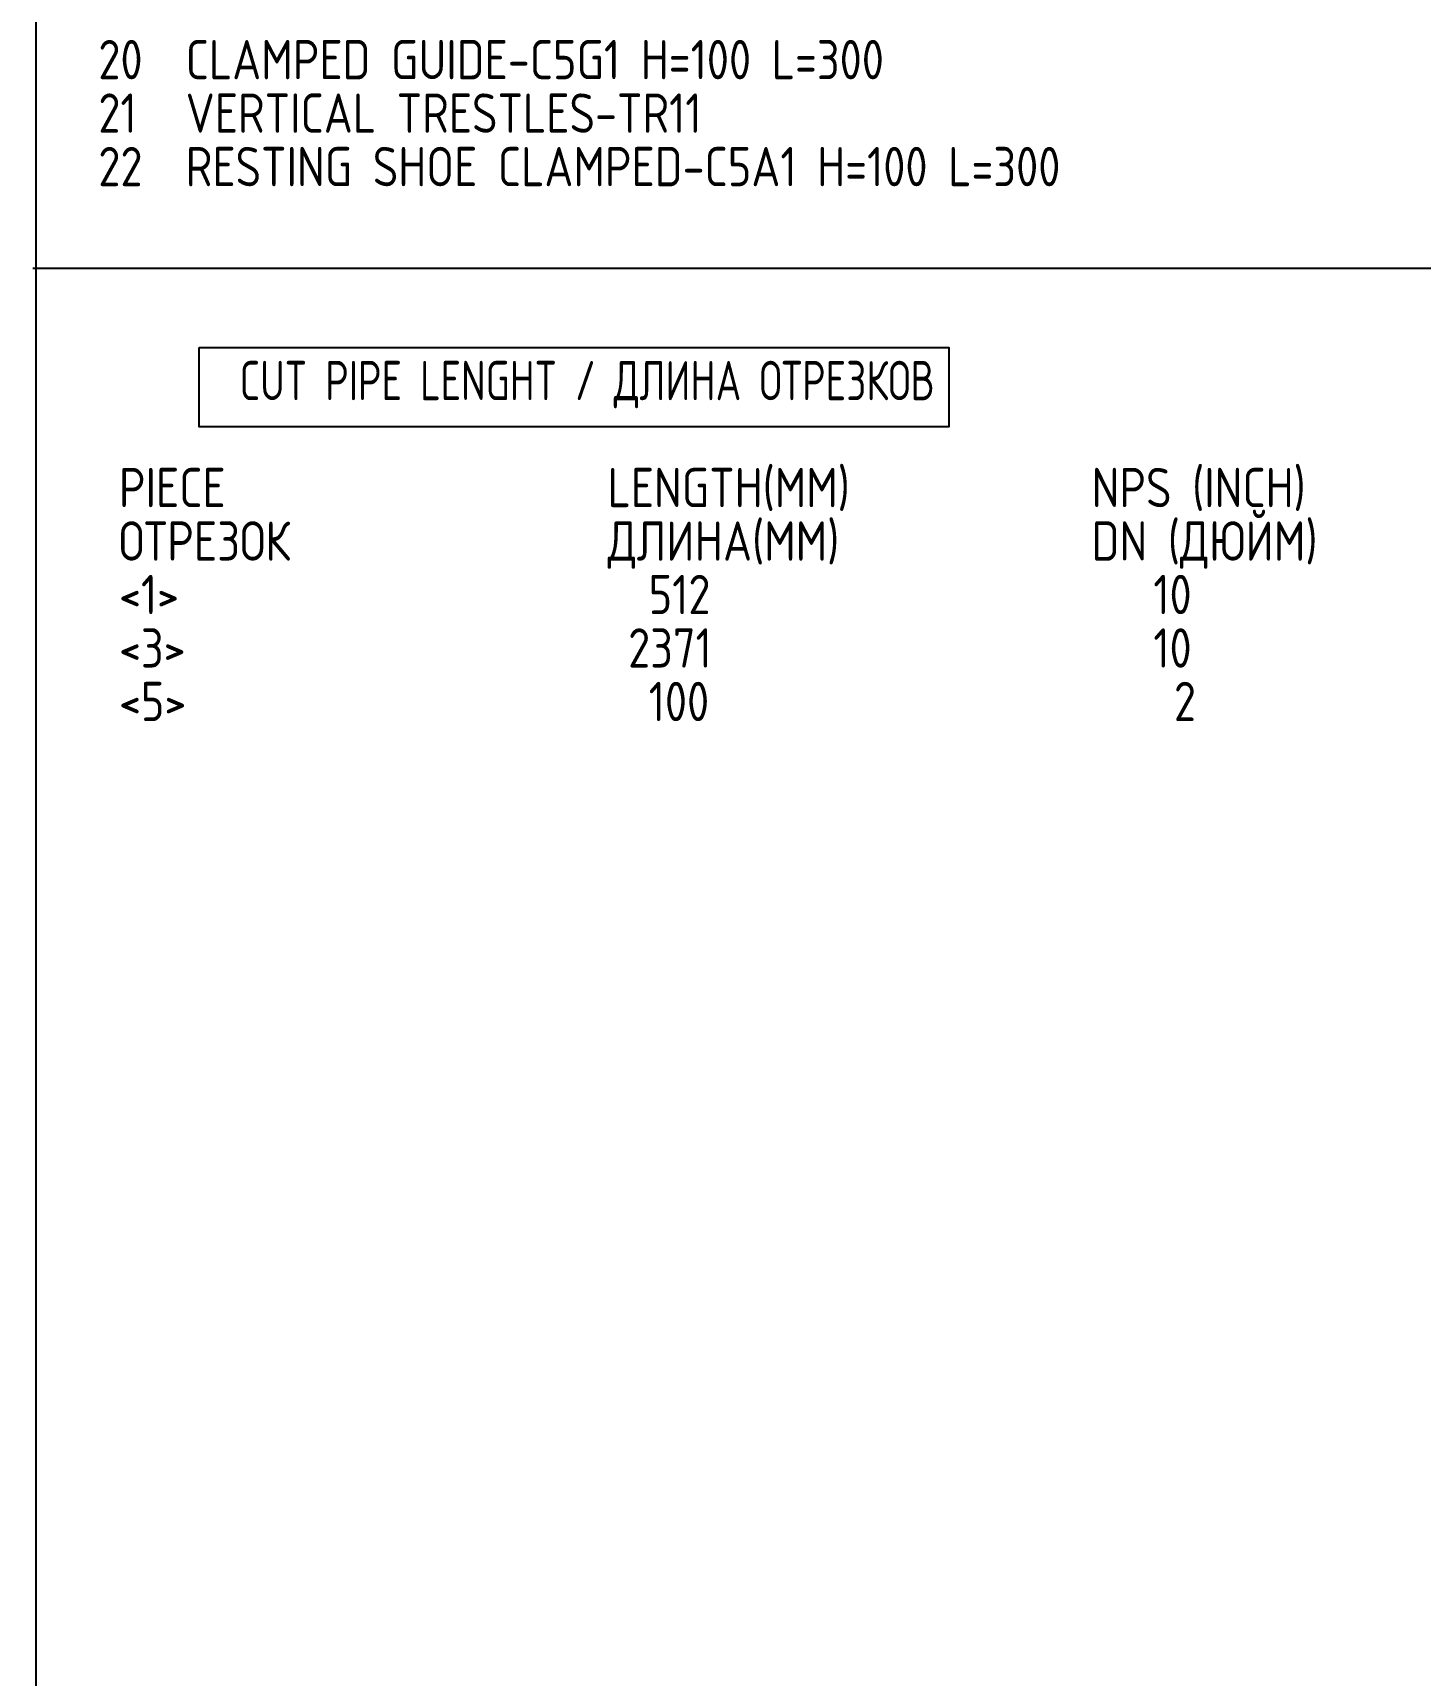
# Model space of a CAD drawing. Extents: x 0 to 594, y 0 to 420.
# Drawn here: x 402.7 to 490.9, y 104.4 to 208.9 of the extents above; entities that cross this region are included whole.
import ezdxf

# ---------------------------------------------------------------- set-up
doc = ezdxf.new("R2010")
doc.units = 0
doc.header["$MEASUREMENT"] = 0
doc.linetypes.add('BORDER_2012_SLN$0$8001.Solid', pattern=[0])
doc.layers.add('BORDER_2012_SLN$0$Level_1', color=7, linetype='BORDER_2012_SLN$0$8001.Solid', lineweight=25)
doc.layers.add('GT_1', color=7, linetype='Continuous')
doc.styles.add('HTX1', font='')
doc.styles.get('HTX1').set_extended_font_data('GOST type A')

# ---------------------------------------------------------------- blocks, each defined once
blk = doc.blocks.new('BORDER_2012_SLN')
at = {"layer": 'BORDER_2012_SLN$0$Level_1', "color": 7, "lineweight": -3}
blk.add_line((402.9, 7.5), (402.9, 412.5), dxfattribs=at)

msp = doc.modelspace()

# ---------------------------------------------------------------- linework, layer by layer
at = {"layer": 'GT_1', "flags": 128}
for points in [[(402.7, 193.913), (589, 193.913)], [(413.271, 188.867), (460.914, 188.867), (460.914, 183.82), (413.271, 183.82), (413.271, 188.867)]]:
    msp.add_lwpolyline(points, dxfattribs=at)

# ---------------------------------------------------------------- block references
at = {"linetype": 'Continuous'}
msp.add_blockref('BORDER_2012_SLN', (0, 0), dxfattribs=at)

# ---------------------------------------------------------------- texts
at = {"layer": 'GT_1', "style": 'HTX1'}
for s, width, p in [(' 20', 1.02, (405.557, 205.918)), ('CLAMPED GUIDE-C5G1 H=100 L=300', 1.02, (412.414, 205.918)), (' 21', 1.02, (405.557, 202.517)), ('VERTICAL TRESTLES-TR11', 1.02, (412.414, 202.517)), (' 22', 1.02, (405.557, 199.116)), ('RESTING SHOE CLAMPED-C5A1 H=100 L=300', 1.02, (412.414, 199.116)), ('CUT PIPE LENGHT / ДЛИНА ОТРЕЗКОВ', 0.9, (415.843, 185.51)), ('  PIECE', 1.02, (405.557, 178.707)), ('    LENGTH(MM)', 1.02, (434, 178.707)), ('NPS (INCH)', 1.02, (470, 178.707)), ('  ОТРЕЗОК', 1.02, (405.557, 175.306)), ('    ДЛИНА(MM)', 1.02, (434, 175.306)), ('DN (ДЮЙМ)', 1.02, (470, 175.306)), ('  <1>', 1.02, (405.557, 171.905)), ('      512', 1.02, (434, 171.905)), ('   10', 1.02, (470, 171.905)), ('  <3>', 1.02, (405.557, 168.503)), ('     2371', 1.02, (434, 168.503)), ('   10', 1.02, (470, 168.503)), ('  <5>', 1.02, (405.557, 165.102)), ('      100', 1.02, (434, 165.102)), ('    2', 1.02, (470, 165.102))]:
    msp.add_text(s, height=2.5, dxfattribs=dict(at, width=width)).set_placement(p)

doc.saveas('drawing.dxf')
